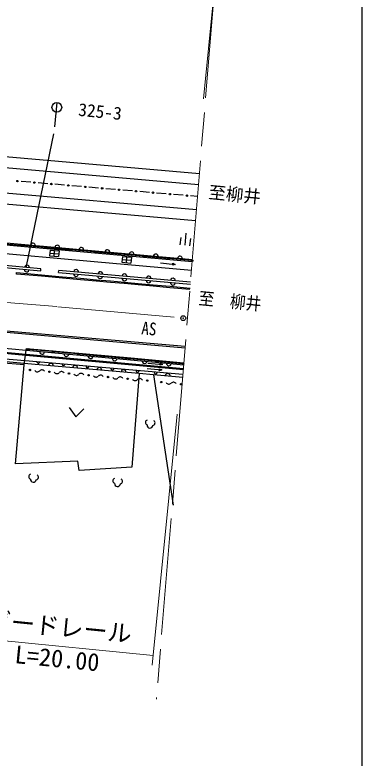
# Model space of a CAD drawing. Units: millimetres, scale not verified. Extents: x 40000 to 680000, y 20000 to 380000.
# Drawn here: x 543261 to 579000, y 240177 to 316770 of the extents above; entities that cross this region are included whole.
import ezdxf
from ezdxf.enums import TextEntityAlignment as Align

# ---------------------------------------------------------------- set-up
doc = ezdxf.new("R2010")
doc.units = ezdxf.units.MM
doc.header["$LTSCALE"] = 1000
doc.header["$PDMODE"] = 32
doc.header["$PDSIZE"] = 500
doc.linetypes.add('CHAIN', pattern=[18.5, 12, -1.5, 3.5, -1.5])
for name, color, linetype, lineweight in [('M-BGD', 7, 'Continuous', 25), ('M-BMK', 2, 'CHAIN', 13), ('M-STR-HTXT', 7, 'Continuous', 13), ('M-STR-STRC', 7, 'Continuous', 25), ('M-TTL-BAND', 7, 'Continuous', 25)]:
    doc.layers.add(name, color=color, linetype=linetype, lineweight=lineweight)
doc.layers.add('M-OTRS', color=6, linetype='Continuous')
doc.styles.add('ＭＳ ゴシック', font='')
doc.styles.get('ＭＳ ゴシック').set_extended_font_data('MS Gothic')

msp = doc.modelspace()

# ---------------------------------------------------------------- linework, layer by layer
at = {"layer": 'M-BGD'}
for p, q in [((332977, 320396), (562255, 300431)), ((332876, 319266), (562162, 299300)), ((332643, 316673), (561950, 296705)), ((332542, 315546), (561858, 295578)), ((544896, 299521), (543900, 299606)), ((546640, 299371), (545644, 299457)), ((548384, 299222), (547387, 299307)), ((550127, 299073), (549131, 299158)), ((551871, 298923), (550875, 299008)), ((553614, 298774), (552618, 298859)), ((555358, 298624), (554362, 298710)), ((557102, 298475), (556105, 298560)), ((558845, 298326), (557849, 298411)), ((560589, 298176), (559593, 298262)), ((562060, 298050), (561336, 298112)), ((560872, 294266), (560749, 293022)), ((560326, 293818), (560252, 293072)), ((561321, 293719), (561247, 292973)), ((543793, 293014), (541397, 293227)), ((546338, 292787), (543942, 293000)), ((548884, 292561), (546488, 292774)), ((546888, 292529), (546841, 291931)), ((546841, 291931), (547758, 291859)), ((546865, 292230), (547781, 292158)), ((546888, 292529), (547804, 292457)), ((547299, 291895), (547346, 292493)), ((547804, 292457), (547758, 291859)), ((551429, 292335), (549033, 292548)), ((553931, 292112), (551578, 292321)), ((556433, 291890), (554080, 292099)), ((554331, 291869), (554284, 291271)), ((554331, 291869), (555248, 291797)), ((554743, 291235), (554789, 291833)), ((558935, 291667), (556582, 291876)), ((535568, 291328), (545931, 290405)), ((545949, 290604), (535586, 291527)), ((554284, 291271), (555201, 291199)), ((554308, 291570), (555224, 291498)), ((555248, 291797), (555201, 291199)), ((558251, 291200), (559743, 291052)), ((561436, 291444), (559084, 291654)), ((545931, 290405), (545949, 290604)), ((547767, 290230), (547784, 290429)), ((561337, 289214), (547784, 290429)), ((547767, 290230), (561321, 289015)), ((538316, 282798), (544433, 282207)), ((538259, 282265), (544356, 281694)), ((538272, 282384), (544374, 281812)), ((544208, 280703), (544433, 282207)), ((544433, 282207), (544451, 282406)), ((547125, 282069), (544677, 282300)), ((549722, 281823), (547274, 282054)), ((538200, 281705), (544275, 281154)), ((552319, 281577), (549871, 281809)), ((554916, 281331), (552468, 281563)), ((557700, 281078), (555066, 281317)), ((556947, 280891), (558440, 280748)), ((560484, 280826), (557850, 281065)), ((556061, 279807), (555304, 270148)), ((556877, 280318), (558370, 280176)), ((560535, 279412), (557544, 279676)), ((557544, 279676), (559561, 266237))]:
    msp.add_line(p, q, dxfattribs=at)
for points in [[(561511, 291337), (551495, 292228), (536222, 293587)], [(561527, 291537), (551513, 292428), (536240, 293786)], [(561437, 290440), (551415, 291332), (536142, 292690)], [(561276, 288468), (559226, 288651), (557489, 288806), (555947, 288944), (554514, 289071), (553105, 289197), (551634, 289328), (550016, 289472), (548164, 289638), (545994, 289831), (543418, 290061), (543432, 290210)], [(543432, 290210), (546007, 289981), (548178, 289787), (550029, 289622), (551648, 289478), (553118, 289346), (554527, 289221), (555960, 289093), (557502, 288955), (559240, 288800), (561288, 288618)], [(560782, 282432), (543172, 283970), (535645, 284575), (515014, 285735), (510609, 286011), (505955, 286365), (489177, 287831)], [(560794, 282582), (543185, 284119), (535655, 284725), (515023, 285885), (510619, 286161), (505967, 286514), (489190, 287980)], [(544433, 282207), (555178, 281222), (560642, 280723)], [(544451, 282406), (555196, 281421), (560659, 280923)], [(544230, 280849), (538161, 281376), (537871, 281401)], [(544275, 281154), (544322, 281150), (560561, 279729)], [(544356, 281694), (544399, 281690), (560601, 280222)], [(544374, 281812), (544410, 281809), (560611, 280342)], [(544208, 280703), (541694, 280922), (541599, 280186), (540575, 280294), (539754, 267213)], [(549750, 270768), (543324, 270500), (544208, 280703)], [(557544, 279676), (556061, 279807), (545356, 280752), (544230, 280849)], [(548862, 276304), (549519, 275335), (550354, 276156)], [(555304, 270148), (549881, 269810), (549750, 270768)]]:
    msp.add_lwpolyline(points, dxfattribs=at)
for points in [[(559531, 291186), (559743, 291052), (559508, 290962)], [(558227, 280881), (558440, 280748), (558205, 280657)], [(558156, 280309), (558370, 280176), (558135, 280085)]]:
    msp.add_lwpolyline(points, close=True, dxfattribs=at)
for centre, radius in [((543526, 299638), 75), ((545270, 299489), 75), ((547014, 299339), 75), ((548757, 299190), 75), ((550501, 299041), 75), ((552245, 298891), 75), ((553988, 298742), 75), ((555732, 298592), 75), ((557475, 298443), 75), ((559219, 298294), 75), ((560963, 298144), 75), ((543867, 293007), 75), ((543867, 293007), 60), ((543867, 293007), 50), ((546413, 292781), 75), ((546413, 292781), 60), ((546413, 292781), 50), ((548958, 292554), 75), ((548958, 292554), 60), ((548958, 292554), 50), ((551504, 292328), 75), ((551504, 292328), 60), ((551504, 292328), 50), ((554005, 292105), 75), ((554005, 292105), 60), ((554005, 292105), 50), ((556507, 291883), 75), ((556507, 291883), 60), ((556507, 291883), 50), ((559009, 291660), 75), ((559009, 291660), 60), ((559009, 291660), 50), ((561511, 291438), 75), ((561511, 291438), 60), ((561511, 291438), 50), ((544397, 290848), 40), ((544602, 282308), 75), ((544602, 282308), 60), ((544602, 282308), 50), ((547199, 282062), 75), ((547199, 282062), 60), ((547199, 282062), 50), ((549797, 281816), 75), ((549797, 281816), 60), ((549797, 281816), 50), ((552394, 281570), 75), ((552394, 281570), 60), ((552394, 281570), 50), ((554991, 281324), 75), ((554991, 281324), 60), ((554991, 281324), 50), ((557775, 281071), 75), ((557775, 281071), 60), ((557775, 281071), 50), ((560559, 280819), 75), ((560559, 280819), 60), ((560559, 280819), 50), ((544808, 280177), 75), ((546820, 279995), 75), ((548832, 279814), 75), ((550844, 279632), 75), ((552856, 279451), 75), ((554869, 279269), 75), ((556881, 279088), 75), ((558319, 278925), 75), ((560370, 278708), 75)]:
    msp.add_circle(centre, radius, dxfattribs=at)
for centre, radius, start, end in [((545121, 292996), 250, 354.91848, 174.91848), ((547611, 292775), 250, 354.91848, 174.91848), ((550102, 292553), 250, 354.91848, 174.91848), ((552781, 292315), 250, 354.91619, 174.91619), ((555271, 292093), 250, 354.91619, 174.91619), ((557761, 291872), 250, 354.91619, 174.91619), ((560252, 291650), 250, 354.91619, 174.91619), ((544485, 290534), 250, 174.91027, 354.91027), ((544503, 290733), 250, 354.91027, 174.91027), ((549568, 290269), 250, 354.87676, 174.87676), ((552058, 290046), 250, 354.87676, 174.87676), ((549550, 290070), 250, 174.87676, 354.87677), ((552040, 289847), 250, 174.87676, 354.87677), ((554530, 289624), 250, 174.87676, 354.87677), ((554548, 289823), 250, 354.87676, 174.87676), ((557038, 289600), 250, 354.87676, 174.87676), ((559528, 289377), 250, 354.87676, 174.87676), ((557020, 289401), 250, 174.87676, 354.87677), ((559510, 289177), 250, 174.87676, 354.87677), ((546071, 282057), 250, 174.7625, 354.76249), ((548560, 281828), 250, 174.7625, 354.76249), ((551050, 281600), 250, 174.7625, 354.76249), ((553540, 281372), 250, 174.7625, 354.76249), ((556620, 281090), 250, 174.78746, 354.78748), ((545668, 281024), 150, 172.03765, 357.96109), ((546973, 280609), 250, 354.95763, 174.95763), ((548268, 280788), 150, 168.97692, 1.02182), ((549463, 280389), 250, 354.95763, 174.95763), ((550730, 280565), 150, 166.06398, 3.93476), ((551953, 280170), 250, 354.95763, 174.95763), ((553297, 280333), 150, 163.00057, 6.99817), ((559109, 280863), 250, 174.78746, 354.78748), ((545577, 280306), 323, 212.63335, 317.05844), ((546050, 279866), 323, 32.63335, 137.05846), ((547590, 280125), 323, 212.63335, 317.05844), ((548062, 279685), 323, 32.63335, 137.05846), ((549602, 279943), 323, 212.63335, 317.05844), ((550074, 279503), 323, 32.63335, 137.05846), ((551614, 279762), 323, 212.63335, 317.05844), ((552087, 279322), 323, 32.63335, 137.05846), ((554444, 279950), 250, 354.95763, 174.95763), ((555889, 280098), 150, 159.87194, 10.12683), ((557756, 279929), 150, 157.59001, 12.40873), ((558989, 279549), 250, 354.95763, 174.95763), ((553626, 279580), 323, 212.63335, 317.05844), ((554099, 279140), 323, 32.63335, 137.05846), ((555638, 279399), 323, 212.63335, 317.05844), ((556111, 278959), 323, 32.63335, 137.05846), ((559103, 279063), 345, 213.57044, 314.37628), ((559585, 278570), 345, 33.57042, 134.3763), ((556956, 274769), 268, 110.43004, 249.67717), ((557162, 274488), 300, 174.34301, 354.34301), ((557419, 274723), 268, 279.00884, 58.25598), ((544960, 269182), 268, 110.43004, 249.67717), ((545165, 268901), 300, 174.34301, 354.34301), ((545422, 269136), 268, 279.00884, 58.25598), ((553612, 268753), 268, 110.43004, 249.67717), ((554074, 268707), 268, 279.00884, 58.25598), ((553818, 268472), 300, 174.34301, 354.34301)]:
    msp.add_arc(centre, radius, start, end, dxfattribs=at)
at = {"layer": 'M-BMK'}
msp.add_line((563870, 320178), (557823, 246261), dxfattribs=at)
msp.add_lwpolyline([(423147, 297903), (441183, 295817), (450710, 294568), (462417, 293298), (476819, 292013), (489597, 290894), (506424, 289376), (509405, 289149), (513233, 288943), (520259, 288550), (527587, 288141), (535607, 287675), (547697, 286699), (561033, 285505)], dxfattribs=at)
at = {"layer": 'M-OTRS'}
msp.add_point((560590, 285514), dxfattribs=at)
at = {"layer": 'M-STR-HTXT'}
for p, q in [((562677, 308133), (565338, 334993)), ((559970, 275635), (557407, 249761)), ((537996, 252689), (557506, 250756))]:
    msp.add_line(p, q, dxfattribs=at)
at = {"layer": 'M-STR-STRC'}
for p, q in [((547382, 305243), (547628, 307731)), ((547240, 304516), (544429, 290873))]:
    msp.add_line(p, q, dxfattribs=at)
msp.add_circle((547579, 307233), 500, dxfattribs=at)
at = {"layer": 'M-TTL-BAND'}
msp.add_line((579000, 20000), (579000, 370000), dxfattribs=at)

# ---------------------------------------------------------------- texts
at = {"layer": 'M-BGD', "style": 'ＭＳ ゴシック'}
msp.add_text('至柳井', height=1320, rotation=354.343, dxfattribs=at).set_placement((563090, 297475), align=Align.BOTTOM_LEFT)
for s, width, p in [('至\u3000柳井', 0.9, (562072, 286544)), ('AS', 0.85, (556208, 283465))]:
    msp.add_text(s, height=1320, rotation=354.343, dxfattribs=dict(at, width=width)).set_placement(p, align=Align.BOTTOM_LEFT)
at = {"layer": 'M-STR-HTXT', "style": 'ＭＳ ゴシック'}
msp.add_text('ガードレール', height=1833, rotation=354.343, dxfattribs=at).set_placement((540219, 253000), align=Align.BOTTOM_LEFT)
msp.add_text('L=20.00', height=1833, rotation=354.343, dxfattribs=at).set_placement((547473, 248997), align=Align.BOTTOM_CENTER)
at = {"layer": 'M-STR-STRC', "style": 'ＭＳ ゴシック'}
msp.add_text('325-3', height=1320, rotation=354.343, dxfattribs=at).set_placement((549691, 305983), align=Align.BOTTOM_LEFT)

doc.saveas('drawing.dxf')
